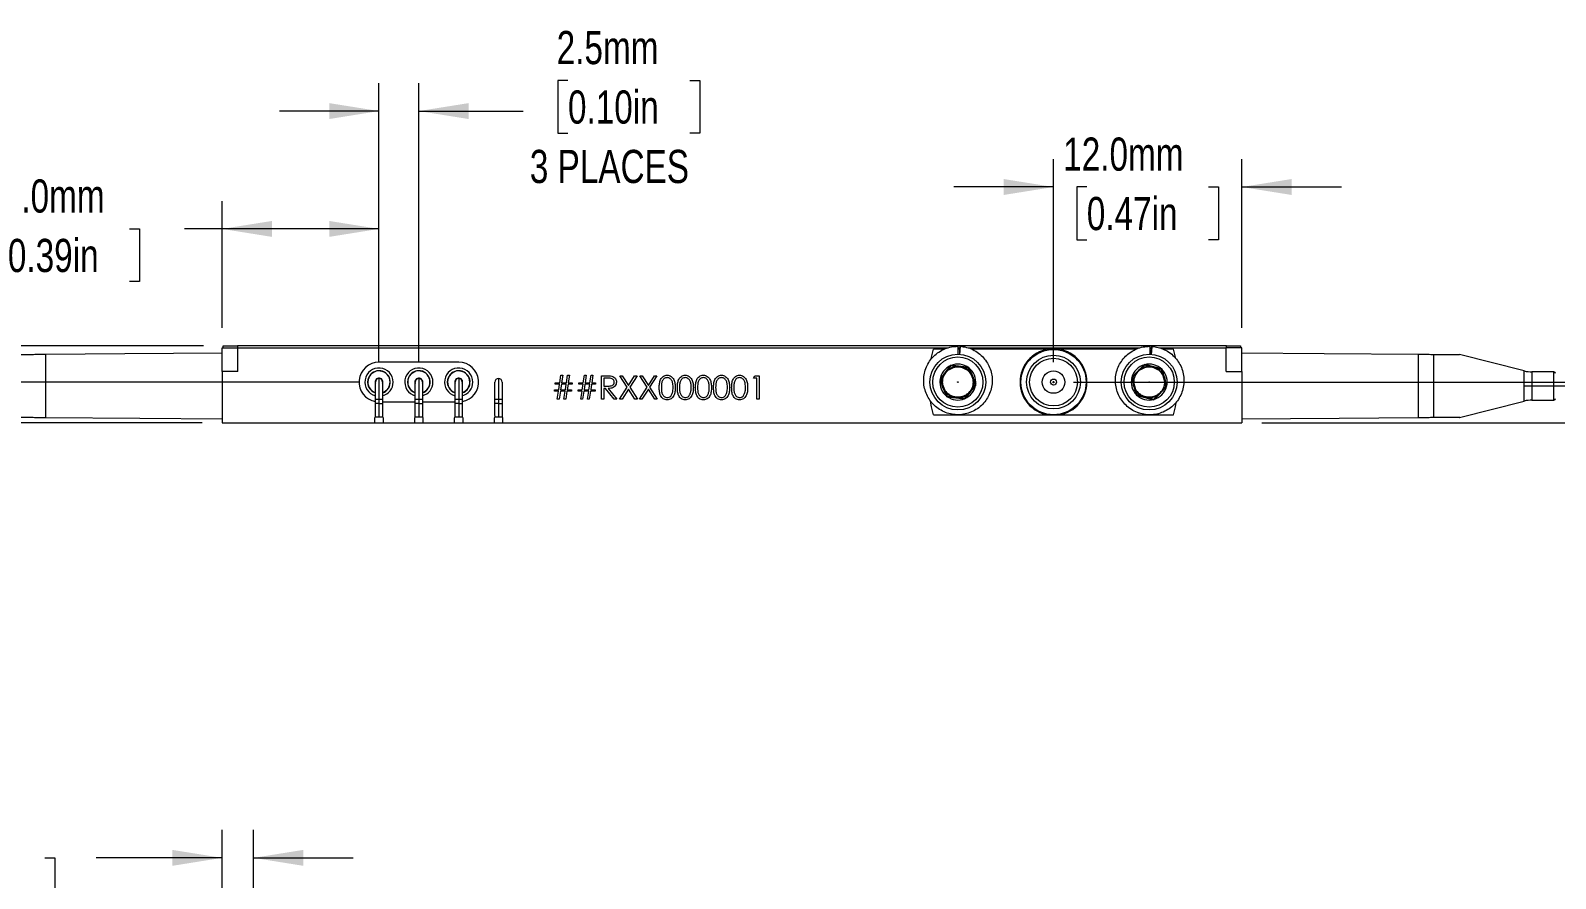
# Model space of a CAD drawing. Header units: millimetres. Extents: x 2 to 278, y 1 to 215.
# Drawn here: x 51.9 to 149.1, y 79.4 to 133.5 of the extents above; entities that cross this region are included whole.
import ezdxf

# ---------------------------------------------------------------- set-up
doc = ezdxf.new("R2010")
doc.units = ezdxf.units.MM
doc.linetypes.add('CENTERX2', pattern=[20.32, 12.7, -2.54, 2.54, -2.54])
doc.styles.add('SLDTEXTSTYLE0', font='TXT', dxfattribs={"width": 0.75})
doc.dimstyles.new('SLDDIMSTYLE0', dxfattribs={"dimtxt": 2.116667, "dimasz": 3.175, "dimexe": 0, "dimexo": 0.0625, "dimgap": 0.529167, "dimtad": 0, "dimtih": 1, "dimtoh": 1, "dimdec": 1, "dimrnd": 1e-09, "dimzin": 4, "dimdsep": 46, "dimtxsty": 'SLDTEXTSTYLE0', "dimsah": 1, "dimcen": 0.09, "dimadec": 0, "dimazin": 1, "dimtfac": 1, "dimtdec": 1, "dimtofl": 0, "dimtmove": 0, "dimatfit": 3, "dimfxl": 1, "dimfrac": 2, "dimtolj": 1, "dimtzin": 12, "dimarcsym": 0})
doc.dimstyles.new('SLDDIMSTYLE1', dxfattribs={"dimtxt": 2.116667, "dimasz": 3.175, "dimexe": 0, "dimexo": 0.0625, "dimgap": 0.529167, "dimtad": 0, "dimtih": 1, "dimtoh": 1, "dimdec": 1, "dimrnd": 1e-09, "dimzin": 12, "dimdsep": 46, "dimtxsty": 'SLDTEXTSTYLE0', "dimsah": 1, "dimcen": 0.09, "dimadec": 0, "dimazin": 3, "dimtfac": 1, "dimtdec": 1, "dimtmove": 0, "dimatfit": 0, "dimfxl": 1, "dimfrac": 2, "dimtolj": 1, "dimtzin": 12, "dimarcsym": 0})
doc.dimstyles.new('SLDDIMSTYLE3', dxfattribs={"dimtxt": 2.116667, "dimasz": 3.175, "dimexe": 0, "dimexo": 0.0625, "dimgap": 0.529167, "dimtad": 0, "dimtih": 1, "dimtoh": 1, "dimdec": 1, "dimrnd": 1e-09, "dimzin": 4, "dimdsep": 46, "dimtxsty": 'SLDTEXTSTYLE0', "dimsah": 1, "dimcen": 0.09, "dimadec": 0, "dimazin": 1, "dimtfac": 1, "dimtdec": 1, "dimtmove": 0, "dimatfit": 0, "dimfxl": 1, "dimfrac": 2, "dimtolj": 1, "dimtzin": 12, "dimarcsym": 0})

# ---------------------------------------------------------------- blocks, each defined once
blk = doc.blocks.new('_D_5')
at = {"color": 7, "linetype": 'Continuous', "lineweight": 18}
for p, q in [((184.546, 110.856), (184.546, 117.206)), ((177.816, 110.856), (186.324, 110.856)), ((130.416, 108.506), (186.324, 108.506)), ((184.546, 92.505), (184.546, 108.506)), ((192.077, 94.457), (191.433, 94.457)), ((191.433, 94.457), (191.433, 91.094)), ((199.834, 94.457), (200.478, 94.457)), ((200.478, 94.457), (200.478, 91.094)), ((188.356, 92.505), (184.546, 92.505)), ((191.433, 91.094), (192.077, 91.094)), ((200.478, 91.094), (199.834, 91.094))]:
    blk.add_line(p, q, dxfattribs=at)
for points in [[(184.546, 110.856), (185.054, 114.031), (184.038, 114.031)], [(184.546, 108.506), (184.038, 105.331), (185.054, 105.331)]]:
    blk.add_solid(points, dxfattribs=at)
at = {"color": 7, "linetype": 'Continuous', "lineweight": 18, "char_height": 2.1167, "attachment_point": 1, "style": 'SLDTEXTSTYLE0'}
for s, insert in [('2.4mm', (191.355, 97.615)), ('0.09in', (192.077, 93.823)), ('2 PLACES', (189.644, 90.03))]:
    blk.add_mtext(s, dxfattribs=dict(at, insert=insert))
blk = doc.blocks.new('_D_6')
at = {"color": 7, "linetype": 'Continuous', "lineweight": 18}
for p, q in [((12.556, 122.227), (8.746, 122.227)), ((8.746, 122.227), (8.746, 113.413)), ((16.692, 122.227), (16.048, 122.227)), ((16.048, 122.227), (16.048, 118.864)), ((24.449, 122.227), (25.093, 122.227)), ((25.093, 122.227), (25.093, 118.864)), ((16.048, 118.864), (16.692, 118.864)), ((25.093, 118.864), (24.449, 118.864)), ((62.951, 113.413), (6.968, 113.413)), ((62.876, 108.506), (6.968, 108.506)), ((8.746, 108.506), (8.746, 102.156))]:
    blk.add_line(p, q, dxfattribs=at)
for points in [[(8.746, 113.413), (9.254, 116.588), (8.238, 116.588)], [(8.746, 108.506), (8.238, 105.331), (9.254, 105.331)]]:
    blk.add_solid(points, dxfattribs=at)
at = {"color": 7, "linetype": 'Continuous', "lineweight": 18, "char_height": 2.1167, "attachment_point": 1, "style": 'SLDTEXTSTYLE0'}
for s, insert in [('4.9mm', (15.971, 125.385)), ('0.19in', (16.692, 121.592))]:
    blk.add_mtext(s, dxfattribs=dict(at, insert=insert))
blk = doc.blocks.new('_D_7')
at = {"color": 7, "linetype": 'Continuous', "lineweight": 18}
for p, q in [((64.146, 114.556), (64.146, 122.655)), ((74.146, 112.376), (74.146, 122.655)), ((50.488, 120.877), (49.845, 120.877)), ((49.845, 120.877), (49.845, 117.514)), ((58.246, 120.877), (58.889, 120.877)), ((58.889, 120.877), (58.889, 117.514)), ((64.146, 120.877), (61.738, 120.877)), ((74.146, 120.877), (64.146, 120.877)), ((49.845, 117.514), (50.488, 117.514)), ((58.889, 117.514), (58.246, 117.514))]:
    blk.add_line(p, q, dxfattribs=at)
for points in [[(64.146, 120.877), (67.321, 120.369), (67.321, 121.385)], [(74.146, 120.877), (70.971, 121.385), (70.971, 120.369)]]:
    blk.add_solid(points, dxfattribs=at)
at = {"color": 7, "linetype": 'Continuous', "lineweight": 18, "char_height": 2.1167, "attachment_point": 1, "style": 'SLDTEXTSTYLE0'}
for s, insert in [('10.0mm', (48.985, 124.035)), ('0.39in', (50.488, 120.242))]:
    blk.add_mtext(s, dxfattribs=dict(at, insert=insert))
blk = doc.blocks.new('_D_8')
at = {"color": 7, "linetype": 'Continuous', "lineweight": 18}
for p, q in [((86.194, 130.347), (85.55, 130.347)), ((85.55, 130.347), (85.55, 126.984)), ((93.951, 130.347), (94.595, 130.347)), ((94.595, 130.347), (94.595, 126.984)), ((74.146, 112.376), (74.146, 130.173)), ((76.686, 112.376), (76.686, 130.173)), ((74.146, 128.395), (67.796, 128.395)), ((76.686, 128.395), (83.332, 128.395)), ((85.55, 126.984), (86.194, 126.984)), ((94.595, 126.984), (93.951, 126.984))]:
    blk.add_line(p, q, dxfattribs=at)
for points in [[(74.146, 128.395), (70.971, 128.903), (70.971, 127.887)], [(76.686, 128.395), (79.861, 127.887), (79.861, 128.903)]]:
    blk.add_solid(points, dxfattribs=at)
at = {"color": 7, "linetype": 'Continuous', "lineweight": 18, "char_height": 2.1167, "attachment_point": 1, "style": 'SLDTEXTSTYLE0'}
for s, insert in [('2.5mm', (85.472, 133.505)), ('0.10in', (86.194, 129.712)), ('3 PLACES', (83.761, 125.92))]:
    blk.add_mtext(s, dxfattribs=dict(at, insert=insert))
blk = doc.blocks.new('_D_9')
at = {"color": 7, "linetype": 'Continuous', "lineweight": 18}
for p, q in [((117.146, 112.376), (117.146, 125.329)), ((129.146, 114.556), (129.146, 125.329)), ((117.146, 123.551), (110.796, 123.551)), ((119.268, 123.551), (118.624, 123.551)), ((118.624, 123.551), (118.624, 120.187)), ((127.025, 123.551), (127.669, 123.551)), ((127.669, 123.551), (127.669, 120.187)), ((129.146, 123.551), (135.496, 123.551)), ((118.624, 120.187), (119.268, 120.187)), ((127.669, 120.187), (127.025, 120.187))]:
    blk.add_line(p, q, dxfattribs=at)
for points in [[(117.146, 123.551), (113.971, 124.059), (113.971, 123.043)], [(129.146, 123.551), (132.321, 123.043), (132.321, 124.059)]]:
    blk.add_solid(points, dxfattribs=at)
at = {"color": 7, "linetype": 'Continuous', "lineweight": 18, "char_height": 2.1167, "attachment_point": 1, "style": 'SLDTEXTSTYLE0'}
for s, insert in [('12.0mm', (117.765, 126.708)), ('0.47in', (119.268, 122.916))]:
    blk.add_mtext(s, dxfattribs=dict(at, insert=insert))
blk = doc.blocks.new('_D_10')
at = {"color": 7, "linetype": 'Continuous', "lineweight": 18}
for p, q in [((38.605, 111.106), (38.605, 117.456)), ((72.876, 111.106), (36.827, 111.106)), ((62.876, 108.506), (36.827, 108.506)), ((38.605, 98.505), (38.605, 108.506)), ((23.317, 100.457), (22.674, 100.457)), ((22.674, 100.457), (22.674, 97.094)), ((31.075, 100.457), (31.718, 100.457)), ((31.718, 100.457), (31.718, 97.094)), ((34.795, 98.505), (38.605, 98.505)), ((22.674, 97.094), (23.317, 97.094)), ((31.718, 97.094), (31.075, 97.094))]:
    blk.add_line(p, q, dxfattribs=at)
for points in [[(38.605, 111.106), (39.113, 114.281), (38.097, 114.281)], [(38.605, 108.506), (38.097, 105.331), (39.113, 105.331)]]:
    blk.add_solid(points, dxfattribs=at)
at = {"color": 7, "linetype": 'Continuous', "lineweight": 18, "char_height": 2.1167, "attachment_point": 1, "style": 'SLDTEXTSTYLE0'}
for s, insert in [('2.6mm', (22.596, 103.615)), ('0.10in', (23.317, 99.823)), ('4 PLACES', (20.885, 96.03))]:
    blk.add_mtext(s, dxfattribs=dict(at, insert=insert))
blk = doc.blocks.new('_D_11')
at = {"color": 7, "linetype": 'Continuous', "lineweight": 18}
for p, q in [((200.356, 121.554), (196.546, 121.554)), ((196.546, 121.554), (196.546, 111.106)), ((204.492, 121.554), (203.848, 121.554)), ((203.848, 121.554), (203.848, 118.191)), ((212.249, 121.554), (212.893, 121.554)), ((212.893, 121.554), (212.893, 118.191)), ((203.848, 118.191), (204.492, 118.191)), ((212.893, 118.191), (212.249, 118.191)), ((118.416, 111.106), (198.324, 111.106)), ((130.416, 108.506), (198.324, 108.506)), ((196.546, 108.506), (196.546, 102.156))]:
    blk.add_line(p, q, dxfattribs=at)
for points in [[(196.546, 111.106), (197.054, 114.281), (196.038, 114.281)], [(196.546, 108.506), (196.038, 105.331), (197.054, 105.331)]]:
    blk.add_solid(points, dxfattribs=at)
at = {"color": 7, "linetype": 'Continuous', "lineweight": 18, "char_height": 2.1167, "attachment_point": 1, "style": 'SLDTEXTSTYLE0'}
for s, insert in [('2.6mm', (203.771, 124.712)), ('0.10in', (204.492, 120.919))]:
    blk.add_mtext(s, dxfattribs=dict(at, insert=insert))
blk = doc.blocks.new('_D_12')
at = {"color": 7, "linetype": 'Continuous', "lineweight": 18}
for p, q in [((64.146, 62.678), (64.146, 82.531)), ((66.146, 62.837), (66.146, 82.531)), ((45.076, 80.753), (44.433, 80.753)), ((44.433, 80.753), (44.433, 77.389)), ((52.834, 80.753), (53.477, 80.753)), ((53.477, 80.753), (53.477, 77.389)), ((64.146, 80.753), (56.111, 80.753)), ((66.146, 80.753), (72.496, 80.753)), ((44.433, 77.389), (45.076, 77.389)), ((53.477, 77.389), (52.834, 77.389))]:
    blk.add_line(p, q, dxfattribs=at)
for points in [[(64.146, 80.753), (60.971, 81.261), (60.971, 80.245)], [(66.146, 80.753), (69.321, 80.245), (69.321, 81.261)]]:
    blk.add_solid(points, dxfattribs=at)
at = {"color": 7, "linetype": 'Continuous', "lineweight": 18, "char_height": 2.1167, "attachment_point": 1, "style": 'SLDTEXTSTYLE0'}
for s, insert in [('2.0mm', (44.355, 83.91)), ('0.08in', (45.076, 80.118))]:
    blk.add_mtext(s, dxfattribs=dict(at, insert=insert))

msp = doc.modelspace()

# ---------------------------------------------------------------- linework, layer by layer
at = {"color": 7, "linetype": 'Continuous', "lineweight": 18}
for p, q in [((52.878, 112.882), (52.878, 108.829)), ((64.146, 113.286), (65.146, 113.286)), ((64.146, 111.786), (64.146, 113.286)), ((64.221, 113.286), (64.221, 113.413)), ((64.221, 113.413), (65.121, 113.413)), ((65.121, 113.413), (65.121, 113.286)), ((128.171, 113.413), (65.121, 113.413)), ((65.146, 111.786), (65.146, 113.286)), ((65.146, 113.286), (110.414, 113.286)), ((68.356, 113.419), (68.356, 113.413)), ((71.779, 113.419), (71.779, 113.413)), ((110.22, 113.206), (109.5, 113.206)), ((111.053, 113.391), (111.053, 112.856)), ((111.053, 113.286), (111.184, 113.286)), ((111.179, 113.206), (111.053, 113.206)), ((111.19, 113.387), (111.156, 112.854)), ((111.19, 113.387), (111.19, 113.387)), ((111.698, 113.286), (122.649, 113.286)), ((116.784, 113.206), (111.917, 113.206)), ((117.509, 113.206), (116.784, 113.206)), ((122.454, 113.206), (117.509, 113.206)), ((123.277, 113.387), (123.277, 112.869)), ((123.277, 113.286), (123.408, 113.286)), ((123.403, 113.206), (123.277, 113.206)), ((123.414, 113.383), (123.38, 112.854)), ((123.902, 113.296), (123.902, 113.296)), ((123.91, 113.286), (128.146, 113.286)), ((124.793, 113.206), (124.129, 113.206)), ((124.837, 113.419), (124.837, 113.413)), ((128.146, 111.786), (128.146, 113.286)), ((129.146, 113.286), (128.146, 113.286)), ((128.171, 113.286), (128.171, 113.413)), ((128.171, 113.413), (129.071, 113.413)), ((129.071, 113.413), (129.071, 113.286)), ((129.146, 111.786), (129.146, 113.286)), ((140.415, 108.829), (140.415, 112.882)), ((141.363, 112.874), (141.363, 108.837)), ((147.155, 111.817), (143.036, 112.861)), ((79.226, 112.376), (74.146, 112.376)), ((64.146, 111.786), (64.146, 108.506)), ((65.146, 111.786), (64.146, 111.786)), ((73.918, 109.993), (73.918, 111.106)), ((73.948, 111.258), (73.967, 111.258)), ((73.967, 111.258), (73.967, 111.248)), ((73.967, 111.258), (73.976, 111.258)), ((74.146, 111.334), (74.146, 109.993)), ((74.317, 111.258), (74.325, 111.258)), ((74.325, 111.248), (74.325, 111.258)), ((74.325, 111.258), (74.345, 111.258)), ((74.375, 111.106), (74.375, 109.993)), ((76.458, 109.993), (76.458, 111.106)), ((76.488, 111.258), (76.507, 111.258)), ((76.507, 111.258), (76.507, 111.248)), ((76.507, 111.258), (76.516, 111.258)), ((76.686, 111.334), (76.686, 109.993)), ((76.857, 111.258), (76.865, 111.258)), ((76.865, 111.248), (76.865, 111.258)), ((76.865, 111.258), (76.885, 111.258)), ((76.915, 111.106), (76.915, 109.993)), ((78.998, 109.993), (78.998, 111.106)), ((79.028, 111.258), (79.047, 111.258)), ((79.047, 111.258), (79.047, 111.248)), ((79.047, 111.258), (79.056, 111.258)), ((79.226, 111.334), (79.226, 109.993)), ((79.397, 111.258), (79.405, 111.258)), ((79.405, 111.248), (79.405, 111.258)), ((79.405, 111.258), (79.425, 111.258)), ((79.455, 111.106), (79.455, 109.993)), ((81.538, 109.993), (81.538, 111.106)), ((81.766, 111.334), (81.766, 109.993)), ((81.995, 111.106), (81.995, 109.993)), ((85.377, 111.063), (85.67, 111.063)), ((85.377, 110.967), (85.377, 111.063)), ((85.656, 110.967), (85.377, 110.967)), ((85.604, 110.621), (85.656, 110.967)), ((85.67, 111.063), (85.743, 111.544)), ((85.772, 110.967), (85.72, 110.621)), ((85.743, 111.544), (85.859, 111.544)), ((86.079, 110.967), (85.772, 110.967)), ((85.859, 111.544), (85.786, 111.063)), ((85.786, 111.063), (86.094, 111.063)), ((86.027, 110.621), (86.079, 110.967)), ((86.094, 111.063), (86.166, 111.544)), ((86.195, 110.967), (86.143, 110.621)), ((86.166, 111.544), (86.282, 111.544)), ((86.454, 110.967), (86.195, 110.967)), ((86.282, 111.544), (86.21, 111.063)), ((86.21, 111.063), (86.454, 111.063)), ((86.454, 111.063), (86.454, 110.967)), ((86.877, 111.063), (87.17, 111.063)), ((86.877, 110.967), (86.877, 111.063)), ((87.156, 110.967), (86.877, 110.967)), ((87.104, 110.621), (87.156, 110.967)), ((87.17, 111.063), (87.243, 111.544)), ((87.272, 110.967), (87.22, 110.621)), ((87.243, 111.544), (87.359, 111.544)), ((87.579, 110.967), (87.272, 110.967)), ((87.359, 111.544), (87.286, 111.063)), ((87.286, 111.063), (87.594, 111.063)), ((87.527, 110.621), (87.579, 110.967)), ((87.594, 111.063), (87.666, 111.544)), ((87.695, 110.967), (87.643, 110.621)), ((87.666, 111.544), (87.782, 111.544)), ((87.954, 110.967), (87.695, 110.967)), ((87.782, 111.544), (87.71, 111.063)), ((87.71, 111.063), (87.954, 111.063)), ((87.954, 111.063), (87.954, 110.967)), ((88.339, 111.506), (88.639, 111.506)), ((88.339, 110.006), (88.339, 111.506)), ((88.755, 111.352), (88.473, 111.352)), ((88.473, 111.352), (88.473, 110.852)), ((88.473, 110.852), (88.748, 110.85)), ((89.502, 111.506), (89.658, 111.506)), ((89.973, 110.771), (89.502, 111.506)), ((89.658, 111.506), (90.05, 110.892)), ((90.05, 110.892), (90.443, 111.506)), ((90.598, 111.506), (90.128, 110.771)), ((90.443, 111.506), (90.598, 111.506)), ((90.771, 111.506), (90.927, 111.506)), ((91.242, 110.771), (90.771, 111.506)), ((90.927, 111.506), (91.319, 110.892)), ((91.319, 110.892), (91.712, 111.506)), ((91.868, 111.506), (91.397, 110.771)), ((91.712, 111.506), (91.868, 111.506)), ((98.012, 111.352), (98.1, 111.506)), ((98.243, 111.352), (98.012, 111.352)), ((98.1, 111.506), (98.377, 111.506)), ((98.243, 110.006), (98.243, 111.352)), ((98.377, 111.506), (98.377, 110.006)), ((128.146, 111.786), (129.146, 111.786)), ((129.146, 111.786), (129.146, 108.506)), ((149.046, 111.756), (147.646, 111.756)), ((73.918, 109.826), (73.918, 109.993)), ((74.146, 109.993), (73.918, 109.993)), ((74.146, 109.993), (74.146, 109.745)), ((74.375, 109.993), (74.146, 109.993)), ((74.375, 109.993), (74.375, 109.826)), ((76.686, 109.993), (76.458, 109.993)), ((76.458, 109.826), (76.458, 109.993)), ((76.915, 109.993), (76.686, 109.993)), ((76.686, 109.993), (76.686, 109.745)), ((76.915, 109.993), (76.915, 109.826)), ((78.998, 109.826), (78.998, 109.993)), ((79.226, 109.993), (78.998, 109.993)), ((79.226, 109.993), (79.226, 109.745)), ((79.455, 109.993), (79.226, 109.993)), ((79.455, 109.993), (79.455, 109.826)), ((81.766, 109.993), (81.538, 109.993)), ((81.538, 109.826), (81.538, 109.993)), ((81.766, 109.993), (81.766, 109.745)), ((81.995, 109.993), (81.766, 109.993)), ((81.995, 109.993), (81.995, 109.826)), ((85.339, 110.621), (85.604, 110.621)), ((85.339, 110.525), (85.339, 110.621)), ((85.59, 110.525), (85.339, 110.525)), ((85.512, 110.006), (85.59, 110.525)), ((85.628, 110.006), (85.512, 110.006)), ((85.706, 110.525), (85.628, 110.006)), ((86.013, 110.525), (85.706, 110.525)), ((85.72, 110.621), (86.027, 110.621)), ((85.935, 110.006), (86.013, 110.525)), ((86.051, 110.006), (85.935, 110.006)), ((86.129, 110.525), (86.051, 110.006)), ((86.416, 110.525), (86.129, 110.525)), ((86.143, 110.621), (86.416, 110.621)), ((86.416, 110.621), (86.416, 110.525)), ((86.839, 110.621), (87.104, 110.621)), ((86.839, 110.525), (86.839, 110.621)), ((87.09, 110.525), (86.839, 110.525)), ((87.012, 110.006), (87.09, 110.525)), ((87.128, 110.006), (87.012, 110.006)), ((87.206, 110.525), (87.128, 110.006)), ((87.513, 110.525), (87.206, 110.525)), ((87.22, 110.621), (87.527, 110.621)), ((87.435, 110.006), (87.513, 110.525)), ((87.551, 110.006), (87.435, 110.006)), ((87.629, 110.525), (87.551, 110.006)), ((87.916, 110.525), (87.629, 110.525)), ((87.643, 110.621), (87.916, 110.621)), ((87.916, 110.621), (87.916, 110.525)), ((88.473, 110.006), (88.339, 110.006)), ((88.473, 110.698), (88.473, 110.006)), ((88.583, 110.698), (88.473, 110.698)), ((89.134, 110.006), (88.583, 110.698)), ((88.749, 110.698), (89.3, 110.006)), ((89.3, 110.006), (89.134, 110.006)), ((89.483, 110.006), (89.973, 110.771)), ((89.638, 110.006), (89.483, 110.006)), ((90.05, 110.649), (89.638, 110.006)), ((90.462, 110.006), (90.05, 110.649)), ((90.128, 110.771), (90.618, 110.006)), ((90.618, 110.006), (90.462, 110.006)), ((90.752, 110.006), (91.242, 110.771)), ((90.908, 110.006), (90.752, 110.006)), ((91.319, 110.649), (90.908, 110.006)), ((91.731, 110.006), (91.319, 110.649)), ((91.397, 110.771), (91.887, 110.006)), ((91.887, 110.006), (91.731, 110.006)), ((98.377, 110.006), (98.243, 110.006)), ((143.036, 108.85), (147.155, 109.894)), ((147.646, 109.956), (149.046, 109.956)), ((74.146, 109.745), (73.918, 109.745)), ((74.146, 109.745), (74.146, 108.861)), ((74.146, 109.745), (74.375, 109.745)), ((74.375, 109.836), (76.458, 109.836)), ((76.686, 109.745), (76.458, 109.745)), ((76.686, 109.745), (76.686, 108.86)), ((76.686, 109.745), (76.915, 109.745)), ((76.915, 109.836), (78.998, 109.836)), ((79.226, 109.745), (78.998, 109.745)), ((79.226, 109.745), (79.226, 108.86)), ((79.226, 109.745), (79.455, 109.745)), ((81.766, 109.745), (81.538, 109.745)), ((81.766, 109.745), (81.766, 108.86)), ((81.766, 109.745), (81.995, 109.745)), ((109.5, 109.006), (116.784, 109.006)), ((110.917, 109.027), (110.917, 109.027)), ((116.784, 109.006), (117.509, 109.006)), ((117.509, 109.006), (124.793, 109.006)), ((122.631, 109.12), (122.578, 109.144)), ((122.629, 109.116), (122.629, 109.116)), ((64.146, 108.506), (73.916, 108.506)), ((73.866, 108.811), (73.866, 108.556)), ((74.376, 108.861), (73.916, 108.861)), ((73.916, 108.506), (74.376, 108.506)), ((74.376, 108.506), (76.452, 108.506)), ((74.426, 108.556), (74.426, 108.811)), ((76.406, 108.81), (76.406, 108.555)), ((76.916, 108.86), (76.456, 108.86)), ((76.456, 108.505), (76.916, 108.505)), ((76.921, 108.506), (78.992, 108.506)), ((76.966, 108.555), (76.966, 108.81)), ((78.946, 108.81), (78.946, 108.555)), ((79.456, 108.86), (78.996, 108.86)), ((78.996, 108.505), (79.456, 108.505)), ((79.461, 108.506), (81.532, 108.506)), ((79.506, 108.555), (79.506, 108.81)), ((81.486, 108.81), (81.486, 108.555)), ((81.996, 108.86), (81.536, 108.86)), ((81.536, 108.505), (81.996, 108.505)), ((82.001, 108.506), (129.146, 108.506)), ((82.046, 108.555), (82.046, 108.81))]:
    msp.add_line(p, q, dxfattribs=at)
at = {"color": 7, "linetype": 'Continuous'}
for p, q in [((110.606, 112.163), (109.91, 111.253)), ((111.742, 112.016), (110.606, 112.163)), ((112.183, 110.958), (111.742, 112.016)), ((122.943, 112.21), (122.138, 111.395)), ((124.052, 111.921), (122.943, 112.21)), ((124.355, 110.816), (124.052, 111.921)), ((109.91, 111.253), (110.35, 110.196)), ((111.486, 110.048), (112.183, 110.958)), ((122.138, 111.395), (122.441, 110.29)), ((110.35, 110.196), (111.486, 110.048)), ((122.441, 110.29), (123.55, 110.001)), ((123.55, 110.001), (124.355, 110.816))]:
    msp.add_line(p, q, dxfattribs=at)
at = {"color": 8, "linetype": 'Continuous', "lineweight": 18}
for p, q in [((147.155, 109.894), (147.155, 111.817)), ((73.918, 111.106), (73.896, 111.106)), ((73.918, 111.106), (73.896, 111.106)), ((73.967, 111.248), (73.941, 111.248)), ((74.325, 111.248), (74.352, 111.248)), ((74.375, 111.106), (74.396, 111.106)), ((74.375, 111.106), (74.396, 111.106)), ((76.458, 111.106), (76.436, 111.106)), ((76.458, 111.105), (76.436, 111.105)), ((76.507, 111.248), (76.481, 111.248)), ((76.865, 111.248), (76.892, 111.248)), ((76.915, 111.106), (76.936, 111.106)), ((76.915, 111.105), (76.936, 111.105)), ((78.998, 111.106), (78.976, 111.106)), ((78.998, 111.105), (78.976, 111.105)), ((79.047, 111.248), (79.021, 111.248)), ((79.405, 111.248), (79.432, 111.248)), ((79.455, 111.106), (79.476, 111.106)), ((79.455, 111.105), (79.476, 111.105)), ((147.646, 111.756), (147.646, 109.956)), ((149.046, 109.956), (149.046, 111.756))]:
    msp.add_line(p, q, dxfattribs=at)
at = {"color": 7, "linetype": 'CENTERX2', "lineweight": 18}
msp.add_line((147.146, 110.856), (176.546, 110.856), dxfattribs=at)
at = {"color": 7, "linetype": 'Continuous', "lineweight": 18, "flags": 128}
for points in [[(52.878, 112.882), (57.936, 112.926), (64.146, 112.981)], [(109.356, 112.586), (109.376, 112.689), (109.5, 113.206)], [(111.156, 112.854), (111.163, 112.952), (111.19, 113.387)], [(116.784, 113.206), (116.786, 113.196), (116.788, 113.187), (116.789, 113.178), (116.79, 113.171), (116.791, 113.165), (116.792, 113.16), (116.793, 113.157), (116.793, 113.156)], [(117.5, 113.156), (117.5, 113.157), (117.501, 113.16), (117.502, 113.165), (117.503, 113.171), (117.504, 113.178), (117.505, 113.187), (117.507, 113.196), (117.509, 113.206)], [(123.381, 112.854), (123.386, 112.948), (123.414, 113.383)], [(123.414, 113.383), (123.414, 113.383), (123.414, 113.383)], [(124.922, 112.662), (124.917, 112.689), (124.793, 113.206)], [(129.146, 112.981), (134.4, 112.935), (140.415, 112.882)], [(109.5, 109.006), (109.376, 109.522), (109.312, 109.881)], [(116.784, 109.006), (116.786, 109.015), (116.788, 109.024), (116.789, 109.033), (116.79, 109.04), (116.791, 109.047), (116.792, 109.051), (116.793, 109.054), (116.793, 109.055)], [(117.5, 109.055), (117.5, 109.054), (117.501, 109.051), (117.502, 109.047), (117.503, 109.04), (117.504, 109.033), (117.505, 109.024), (117.507, 109.015), (117.509, 109.006)], [(124.793, 109.006), (124.917, 109.522), (124.968, 109.799)], [(64.146, 108.731), (58.893, 108.776), (52.878, 108.829)], [(140.415, 108.829), (135.356, 108.785), (129.146, 108.731)]]:
    msp.add_lwpolyline(points, dxfattribs=at)
at = {"color": 7, "linetype": 'Continuous', "lineweight": 18}
for centre, radius in [((111.046, 111.106), 1.778), ((117.146, 111.106), 2.081), ((117.146, 111.106), 1.715), ((123.246, 111.106), 1.778), ((111.046, 111.106), 1.6), ((117.146, 111.106), 1.524), ((117.146, 111.106), 0.715), ((123.246, 111.106), 1.6), ((111.046, 111.106), 0.0207), ((117.146, 111.106), 0.19), ((117.146, 111.106), 0.04), ((123.246, 111.106), 0.0207)]:
    msp.add_circle(centre, radius, dxfattribs=at)
at = {"color": 7, "linetype": 'CENTERX2'}
for centre in [(111.046, 111.106), (123.246, 111.106)]:
    msp.add_circle(centre, 0.992, dxfattribs=at)
at = {"color": 7, "linetype": 'Continuous', "lineweight": 18}
for centre, radius, start, end in [((117.146, 111.106), 2.131, 99.78486, 260.21514), ((117.146, 111.106), 2.131, 279.78486, 80.21514), ((74.146, 111.106), 1.27, 90, 259.63483), ((74.146, 111.106), 0.9, 0, 255.29224), ((74.146, 111.106), 0.71, 0, 251.22631), ((74.146, 111.106), 0.724, 288.40014, 157.47733), ((76.686, 111.106), 0.9, 0, 255.29224), ((76.686, 111.106), 0.71, 0, 251.22631), ((76.686, 111.106), 0.724, 288.40014, 157.47733), ((79.226, 111.106), 0.9, 0, 255.29224), ((79.226, 111.106), 0.71, 0, 251.22631), ((79.226, 111.106), 0.724, 288.40014, 157.47733), ((79.226, 111.106), 1.27, 280.36517, 90), ((111.046, 111.106), 1.146, 112.58802, 172.58802), ((111.046, 111.106), 1.146, 52.58802, 112.58802), ((111.046, 111.106), 1.146, 352.58802, 52.58802), ((123.246, 111.106), 1.146, 105.35359, 165.35359), ((123.246, 111.106), 1.146, 45.35359, 105.35359), ((123.246, 111.106), 1.146, 345.35359, 45.35359), ((147.646, 113.756), 2, 255.77758, 270), ((74.146, 111.106), 0.724, 157.47733, 251.59986), ((74.146, 111.106), 0.25, 157.47733, 203.93589), ((74.146, 111.106), 0.25, 336.06411, 157.47733), ((74.146, 111.106), 0.229, 90, 180), ((74.146, 111.106), 0.229, 0, 90), ((74.146, 111.106), 0.9, 284.70776, 0), ((74.146, 111.106), 0.71, 288.77369, 0), ((76.686, 111.106), 0.724, 157.47733, 251.59986), ((76.686, 111.106), 0.25, 157.47733, 203.93589), ((76.686, 111.106), 0.25, 336.06411, 157.47733), ((76.686, 111.106), 0.229, 90, 180), ((76.686, 111.106), 0.229, 0, 90), ((76.686, 111.106), 0.9, 284.70776, 0), ((76.686, 111.106), 0.71, 288.77369, 0), ((79.226, 111.106), 0.724, 157.47733, 251.59986), ((79.226, 111.106), 0.25, 157.47733, 203.93589), ((79.226, 111.106), 0.25, 336.06411, 157.47733), ((79.226, 111.106), 0.229, 90, 180), ((79.226, 111.106), 0.229, 0, 90), ((79.226, 111.106), 0.9, 284.70776, 0), ((79.226, 111.106), 0.71, 288.77369, 0), ((81.766, 111.106), 0.228, 90, 180), ((81.766, 111.106), 0.229, 0, 90), ((111.046, 111.106), 1.146, 172.58802, 232.58802), ((111.046, 111.106), 1.146, 292.58802, 352.58802), ((123.246, 111.106), 1.146, 165.35359, 225.35359), ((149.046, 111.656), 0.1, 0, 90), ((111.046, 111.106), 1.146, 232.58802, 292.58802), ((123.246, 111.106), 1.146, 225.35359, 285.35359), ((123.246, 111.106), 1.146, 285.35359, 345.35359), ((147.646, 107.956), 2, 90, 104.22242), ((149.046, 110.056), 0.1, 270, 0), ((73.916, 108.811), 0.05, 90, 180), ((73.916, 108.556), 0.05, 180, 270), ((74.376, 108.811), 0.05, 0, 90), ((74.376, 108.556), 0.05, 270, 0), ((76.456, 108.81), 0.05, 90, 180), ((76.456, 108.555), 0.05, 180, 270), ((76.916, 108.81), 0.05, 0, 90), ((76.916, 108.555), 0.05, 270, 0), ((78.996, 108.81), 0.05, 90, 180), ((78.996, 108.555), 0.05, 180, 270), ((79.456, 108.81), 0.05, 0, 90), ((79.456, 108.555), 0.05, 270, 0), ((81.536, 108.81), 0.05, 90, 180), ((81.536, 108.555), 0.05, 180, 270), ((81.996, 108.81), 0.05, 0, 90), ((81.996, 108.555), 0.05, 270, 0)]:
    msp.add_arc(centre, radius, start, end, dxfattribs=at)
for points, knots in [([(50.257, 112.859), (50.255, 112.859), (50.247, 112.859), (50.302, 112.86), (50.446, 112.861), (50.687, 112.863), (51.025, 112.866), (51.442, 112.87), (51.767, 112.873), (51.93, 112.874)], [0, 0, 0, 0, 0.02057, 0.096161, 0.214052, 0.366021, 0.522141, 0.760404, 1, 1, 1, 1]), ([(51.93, 112.874), (52.052, 112.875), (52.3, 112.877), (52.624, 112.88), (52.818, 112.882), (52.878, 112.882)], [0, 0, 0, 0, 0.4017051, 0.8153583, 1, 1, 1, 1]), ([(111.19, 113.387), (111.327, 113.371), (111.607, 113.338), (112.008, 113.186), (112.378, 112.962), (112.694, 112.669), (112.943, 112.328), (113.122, 111.948), (113.226, 111.537), (113.249, 111.105), (113.187, 110.677), (113.044, 110.276), (112.83, 109.915), (112.551, 109.598), (112.21, 109.337), (111.821, 109.147), (111.406, 109.037), (110.985, 109.01), (110.568, 109.063), (110.164, 109.196), (109.787, 109.409), (109.46, 109.692), (109.2, 110.026), (109.009, 110.4), (108.891, 110.806), (108.854, 111.236), (108.903, 111.666), (109.033, 112.073), (109.235, 112.442), (109.503, 112.766), (109.835, 113.037), (110.217, 113.24), (110.629, 113.368), (110.913, 113.384), (111.053, 113.391)], [0, 0, 0, 0, 0.030498, 0.062001, 0.093934, 0.125677, 0.156629, 0.186827, 0.218002, 0.249841, 0.281732, 0.313058, 0.343339, 0.374104, 0.405754, 0.4377, 0.469317, 0.50002, 0.530342, 0.561714, 0.593618, 0.625436, 0.656559, 0.686746, 0.717754, 0.749522, 0.781449, 0.812911, 0.843346, 0.873911, 0.905452, 0.937391, 0.969106, 1, 1, 1, 1]), ([(123.414, 113.383), (123.551, 113.366), (123.83, 113.333), (124.232, 113.182), (124.602, 112.958), (124.918, 112.665), (125.167, 112.323), (125.346, 111.943), (125.45, 111.532), (125.473, 111.101), (125.41, 110.673), (125.268, 110.272), (125.054, 109.91), (124.775, 109.594), (124.434, 109.333), (124.045, 109.142), (123.63, 109.033), (123.209, 109.006), (122.792, 109.059), (122.387, 109.192), (122.011, 109.405), (121.684, 109.687), (121.423, 110.021), (121.233, 110.395), (121.115, 110.802), (121.078, 111.231), (121.126, 111.662), (121.256, 112.068), (121.459, 112.437), (121.727, 112.762), (122.058, 113.033), (122.441, 113.235), (122.853, 113.363), (123.137, 113.379), (123.277, 113.387)], [0, 0, 0, 0, 0.0304983, 0.0620008, 0.0939342, 0.1256771, 0.1566286, 0.1868268, 0.2180021, 0.2498401, 0.2817315, 0.3130581, 0.343339, 0.3741042, 0.4057543, 0.4376996, 0.4693168, 0.5000199, 0.530342, 0.5617137, 0.5936175, 0.6254358, 0.6565593, 0.6867463, 0.717754, 0.7495227, 0.7814485, 0.8129113, 0.8433464, 0.8739111, 0.9054517, 0.9373908, 0.969106, 1, 1, 1, 1]), ([(140.415, 112.882), (140.546, 112.881), (140.811, 112.879), (141.128, 112.876), (141.308, 112.874), (141.363, 112.874)], [0, 0, 0, 0, 0.402055, 0.815365, 1, 1, 1, 1]), ([(141.363, 112.874), (141.653, 112.871), (142.138, 112.867), (142.661, 112.863), (142.922, 112.86), (143.032, 112.859), (143.035, 112.859), (143.036, 112.859)], [0, 0, 0, 0, 0.42833, 0.716971, 0.830334, 0.944854, 1, 1, 1, 1]), ([(110.606, 112.163), (110.559, 112.101), (110.462, 111.974), (110.282, 111.739), (110.089, 111.487), (109.965, 111.325), (109.91, 111.253)], [0, 0, 0, 0, 0.2164435, 0.440287, 0.7518798, 1, 1, 1, 1]), ([(111.742, 112.016), (111.665, 112.026), (111.506, 112.046), (111.213, 112.084), (110.897, 112.125), (110.696, 112.152), (110.606, 112.163)], [0, 0, 0, 0, 0.216443, 0.440288, 0.751882, 1, 1, 1, 1]), ([(112.183, 110.958), (112.161, 111.009), (112.093, 111.173), (111.968, 111.474), (111.838, 111.787), (111.768, 111.955), (111.742, 112.016)], [0, 0, 0, 0, 0.155224, 0.493287, 0.818905, 1, 1, 1, 1]), ([(122.943, 112.21), (122.888, 112.155), (122.776, 112.041), (122.568, 111.83), (122.344, 111.604), (122.201, 111.459), (122.138, 111.395)], [0, 0, 0, 0, 0.216441, 0.440289, 0.751882, 1, 1, 1, 1]), ([(124.052, 111.921), (123.976, 111.941), (123.821, 111.981), (123.535, 112.056), (123.227, 112.136), (123.03, 112.188), (122.943, 112.21)], [0, 0, 0, 0, 0.216443, 0.440288, 0.751882, 1, 1, 1, 1]), ([(124.355, 110.816), (124.34, 110.87), (124.293, 111.041), (124.207, 111.356), (124.117, 111.681), (124.069, 111.858), (124.052, 111.921)], [0, 0, 0, 0, 0.155224, 0.493292, 0.818909, 1, 1, 1, 1]), ([(88.639, 111.506), (88.703, 111.506), (88.816, 111.506), (88.929, 111.492), (88.979, 111.485)], [0, 0, 0, 0, 0.560239, 1, 1, 1, 1]), ([(88.748, 110.85), (88.793, 110.85), (88.882, 110.852), (88.994, 110.874), (89.069, 110.924), (89.129, 110.992), (89.139, 111.06), (89.146, 111.105)], [0, 0, 0, 0, 0.251138, 0.501128, 0.626474, 0.751853, 1, 1, 1, 1]), ([(89.281, 111.104), (89.277, 111.057), (89.269, 110.962), (89.195, 110.836), (89.072, 110.744), (88.916, 110.703), (88.805, 110.7), (88.749, 110.698)], [0, 0, 0, 0, 0.186612, 0.372974, 0.55941, 0.779355, 1, 1, 1, 1]), ([(89.146, 111.105), (89.145, 111.127), (89.142, 111.171), (89.112, 111.231), (89.069, 111.281), (88.996, 111.331), (88.885, 111.35), (88.798, 111.351), (88.755, 111.352)], [0, 0, 0, 0, 0.12501, 0.250027, 0.37507, 0.500104, 0.749498, 1, 1, 1, 1]), ([(88.979, 111.485), (89.026, 111.47), (89.12, 111.438), (89.219, 111.337), (89.274, 111.221), (89.279, 111.143), (89.281, 111.104)], [0, 0, 0, 0, 0.279792, 0.559492, 0.779626, 1, 1, 1, 1]), ([(92.012, 110.755), (92.014, 110.843), (92.018, 111.017), (92.072, 111.234), (92.165, 111.383), (92.262, 111.473), (92.382, 111.533), (92.469, 111.54), (92.513, 111.544)], [0, 0, 0, 0, 0.250524, 0.500166, 0.625273, 0.750198, 0.87511, 1, 1, 1, 1]), ([(92.518, 111.39), (92.483, 111.387), (92.415, 111.38), (92.323, 111.327), (92.251, 111.253), (92.184, 111.132), (92.151, 110.961), (92.148, 110.824), (92.146, 110.756)], [0, 0, 0, 0, 0.124875, 0.249888, 0.374725, 0.499783, 0.749493, 1, 1, 1, 1]), ([(92.513, 111.544), (92.557, 111.54), (92.646, 111.533), (92.807, 111.455), (92.95, 111.277), (93.024, 111.02), (93.029, 110.843), (93.031, 110.755)], [0, 0, 0, 0, 0.125169, 0.250336, 0.498863, 0.749017, 1, 1, 1, 1]), ([(92.896, 110.756), (92.894, 110.824), (92.89, 110.961), (92.842, 111.163), (92.742, 111.31), (92.621, 111.379), (92.552, 111.387), (92.518, 111.39)], [0, 0, 0, 0, 0.250925, 0.501307, 0.749644, 0.874909, 1, 1, 1, 1]), ([(93.166, 110.755), (93.168, 110.843), (93.172, 111.017), (93.225, 111.234), (93.318, 111.383), (93.416, 111.473), (93.536, 111.533), (93.623, 111.54), (93.667, 111.544)], [0, 0, 0, 0, 0.250524, 0.500166, 0.625273, 0.750198, 0.87511, 1, 1, 1, 1]), ([(93.672, 111.39), (93.637, 111.387), (93.568, 111.38), (93.477, 111.327), (93.404, 111.253), (93.338, 111.132), (93.304, 110.961), (93.302, 110.824), (93.3, 110.756)], [0, 0, 0, 0, 0.124875, 0.249888, 0.374725, 0.499783, 0.749493, 1, 1, 1, 1]), ([(93.667, 111.544), (93.711, 111.54), (93.8, 111.533), (93.961, 111.455), (94.104, 111.277), (94.177, 111.02), (94.182, 110.843), (94.185, 110.755)], [0, 0, 0, 0, 0.125169, 0.250336, 0.498863, 0.749017, 1, 1, 1, 1]), ([(94.05, 110.756), (94.048, 110.824), (94.044, 110.961), (93.996, 111.163), (93.896, 111.31), (93.775, 111.379), (93.706, 111.387), (93.672, 111.39)], [0, 0, 0, 0, 0.250925, 0.501307, 0.749644, 0.874908, 1, 1, 1, 1]), ([(94.319, 110.755), (94.321, 110.843), (94.325, 111.017), (94.379, 111.234), (94.472, 111.383), (94.57, 111.473), (94.689, 111.533), (94.777, 111.54), (94.821, 111.544)], [0, 0, 0, 0, 0.250524, 0.500166, 0.625273, 0.750198, 0.87511, 1, 1, 1, 1]), ([(94.826, 111.39), (94.791, 111.387), (94.722, 111.38), (94.631, 111.327), (94.558, 111.253), (94.492, 111.132), (94.458, 110.961), (94.455, 110.824), (94.454, 110.756)], [0, 0, 0, 0, 0.1248749, 0.2498876, 0.3747252, 0.4997833, 0.7494933, 1, 1, 1, 1]), ([(94.821, 111.544), (94.865, 111.54), (94.953, 111.533), (95.115, 111.455), (95.258, 111.277), (95.331, 111.02), (95.336, 110.843), (95.339, 110.755)], [0, 0, 0, 0, 0.125169, 0.250336, 0.498863, 0.749017, 1, 1, 1, 1]), ([(95.204, 110.756), (95.202, 110.824), (95.198, 110.961), (95.15, 111.163), (95.05, 111.31), (94.928, 111.379), (94.86, 111.387), (94.826, 111.39)], [0, 0, 0, 0, 0.2509252, 0.501307, 0.7496436, 0.8749084, 1, 1, 1, 1]), ([(95.473, 110.755), (95.475, 110.843), (95.479, 111.017), (95.533, 111.234), (95.626, 111.383), (95.724, 111.473), (95.843, 111.533), (95.931, 111.54), (95.975, 111.544)], [0, 0, 0, 0, 0.250524, 0.500166, 0.625273, 0.750198, 0.87511, 1, 1, 1, 1]), ([(95.979, 111.39), (95.945, 111.387), (95.876, 111.38), (95.785, 111.327), (95.712, 111.253), (95.646, 111.132), (95.612, 110.961), (95.609, 110.824), (95.608, 110.756)], [0, 0, 0, 0, 0.124875, 0.249888, 0.374725, 0.499783, 0.749493, 1, 1, 1, 1]), ([(95.975, 111.544), (96.019, 111.54), (96.107, 111.533), (96.268, 111.455), (96.412, 111.277), (96.485, 111.02), (96.49, 110.843), (96.493, 110.755)], [0, 0, 0, 0, 0.125169, 0.250336, 0.498863, 0.749017, 1, 1, 1, 1]), ([(96.358, 110.756), (96.356, 110.824), (96.352, 110.961), (96.304, 111.163), (96.204, 111.31), (96.082, 111.379), (96.014, 111.387), (95.979, 111.39)], [0, 0, 0, 0, 0.250925, 0.501307, 0.749644, 0.874908, 1, 1, 1, 1]), ([(96.627, 110.755), (96.629, 110.843), (96.633, 111.017), (96.687, 111.234), (96.78, 111.383), (96.877, 111.473), (96.997, 111.533), (97.085, 111.54), (97.129, 111.544)], [0, 0, 0, 0, 0.2505241, 0.5001663, 0.6252727, 0.7501981, 0.8751098, 1, 1, 1, 1]), ([(97.133, 111.39), (97.099, 111.387), (97.03, 111.38), (96.939, 111.327), (96.866, 111.253), (96.8, 111.132), (96.766, 110.961), (96.763, 110.824), (96.762, 110.756)], [0, 0, 0, 0, 0.124875, 0.249888, 0.374725, 0.499783, 0.749493, 1, 1, 1, 1]), ([(97.129, 111.544), (97.173, 111.54), (97.261, 111.533), (97.422, 111.455), (97.566, 111.277), (97.639, 111.02), (97.644, 110.843), (97.646, 110.755)], [0, 0, 0, 0, 0.125169, 0.250336, 0.498863, 0.749017, 1, 1, 1, 1]), ([(97.512, 110.756), (97.51, 110.824), (97.506, 110.961), (97.457, 111.163), (97.358, 111.31), (97.236, 111.379), (97.168, 111.387), (97.133, 111.39)], [0, 0, 0, 0, 0.250925, 0.501307, 0.749644, 0.874909, 1, 1, 1, 1]), ([(109.91, 111.253), (109.935, 111.193), (110.006, 111.024), (110.135, 110.712), (110.261, 110.411), (110.329, 110.247), (110.35, 110.196)], [0, 0, 0, 0, 0.181091, 0.50671, 0.844775, 1, 1, 1, 1]), ([(111.486, 110.048), (111.534, 110.11), (111.631, 110.237), (111.811, 110.472), (112.004, 110.725), (112.128, 110.886), (112.183, 110.958)], [0, 0, 0, 0, 0.216444, 0.440287, 0.751879, 1, 1, 1, 1]), ([(122.138, 111.395), (122.155, 111.332), (122.204, 111.156), (122.293, 110.83), (122.38, 110.515), (122.427, 110.344), (122.441, 110.29)], [0, 0, 0, 0, 0.181091, 0.506708, 0.84477, 1, 1, 1, 1]), ([(92.513, 109.967), (92.47, 109.971), (92.382, 109.978), (92.223, 110.056), (92.082, 110.235), (92.018, 110.493), (92.014, 110.667), (92.012, 110.755)], [0, 0, 0, 0, 0.125181, 0.250351, 0.49878, 0.748947, 1, 1, 1, 1]), ([(92.146, 110.756), (92.148, 110.687), (92.151, 110.55), (92.19, 110.346), (92.293, 110.201), (92.415, 110.132), (92.484, 110.125), (92.518, 110.121)], [0, 0, 0, 0, 0.2510793, 0.5013719, 0.7496273, 0.8748769, 1, 1, 1, 1]), ([(93.031, 110.755), (93.029, 110.667), (93.024, 110.491), (92.951, 110.233), (92.806, 110.056), (92.646, 109.978), (92.557, 109.971), (92.513, 109.967)], [0, 0, 0, 0, 0.251003, 0.501136, 0.749613, 0.874807, 1, 1, 1, 1]), ([(92.518, 110.121), (92.559, 110.126), (92.641, 110.136), (92.767, 110.222), (92.812, 110.319), (92.84, 110.378)], [0, 0, 0, 0, 0.280258, 0.56079, 1, 1, 1, 1]), ([(92.84, 110.378), (92.859, 110.448), (92.893, 110.571), (92.895, 110.699), (92.896, 110.756)], [0, 0, 0, 0, 0.559614, 1, 1, 1, 1]), ([(93.667, 109.967), (93.623, 109.971), (93.536, 109.978), (93.376, 110.056), (93.236, 110.235), (93.172, 110.493), (93.168, 110.667), (93.166, 110.755)], [0, 0, 0, 0, 0.12518, 0.250351, 0.49878, 0.748947, 1, 1, 1, 1]), ([(93.3, 110.756), (93.302, 110.687), (93.304, 110.55), (93.343, 110.346), (93.447, 110.201), (93.569, 110.132), (93.637, 110.125), (93.672, 110.121)], [0, 0, 0, 0, 0.2510793, 0.5013719, 0.7496274, 0.8748768, 1, 1, 1, 1]), ([(94.185, 110.755), (94.182, 110.667), (94.178, 110.491), (94.105, 110.233), (93.96, 110.056), (93.799, 109.978), (93.711, 109.971), (93.667, 109.967)], [0, 0, 0, 0, 0.251003, 0.501135, 0.749613, 0.874807, 1, 1, 1, 1]), ([(93.672, 110.121), (93.713, 110.126), (93.795, 110.136), (93.921, 110.222), (93.966, 110.319), (93.993, 110.378)], [0, 0, 0, 0, 0.280258, 0.56079, 1, 1, 1, 1]), ([(93.993, 110.378), (94.013, 110.448), (94.047, 110.571), (94.049, 110.699), (94.05, 110.756)], [0, 0, 0, 0, 0.559613, 1, 1, 1, 1]), ([(94.821, 109.967), (94.777, 109.971), (94.69, 109.978), (94.53, 110.056), (94.39, 110.235), (94.326, 110.493), (94.322, 110.667), (94.319, 110.755)], [0, 0, 0, 0, 0.12518, 0.250351, 0.49878, 0.748947, 1, 1, 1, 1]), ([(94.454, 110.756), (94.455, 110.687), (94.458, 110.55), (94.497, 110.346), (94.601, 110.201), (94.723, 110.132), (94.791, 110.125), (94.826, 110.121)], [0, 0, 0, 0, 0.251079, 0.501372, 0.749627, 0.874877, 1, 1, 1, 1]), ([(95.339, 110.755), (95.336, 110.667), (95.331, 110.491), (95.259, 110.233), (95.114, 110.056), (94.953, 109.978), (94.865, 109.971), (94.821, 109.967)], [0, 0, 0, 0, 0.251003, 0.501136, 0.749613, 0.874807, 1, 1, 1, 1]), ([(94.826, 110.121), (94.866, 110.126), (94.948, 110.136), (95.075, 110.222), (95.12, 110.319), (95.147, 110.378)], [0, 0, 0, 0, 0.2802581, 0.5607903, 1, 1, 1, 1]), ([(95.147, 110.378), (95.166, 110.448), (95.201, 110.571), (95.203, 110.699), (95.204, 110.756)], [0, 0, 0, 0, 0.559613, 1, 1, 1, 1]), ([(95.975, 109.967), (95.931, 109.971), (95.844, 109.978), (95.684, 110.056), (95.544, 110.235), (95.48, 110.493), (95.476, 110.667), (95.473, 110.755)], [0, 0, 0, 0, 0.12518, 0.250351, 0.49878, 0.748947, 1, 1, 1, 1]), ([(95.608, 110.756), (95.609, 110.687), (95.612, 110.55), (95.651, 110.346), (95.755, 110.201), (95.876, 110.132), (95.945, 110.125), (95.979, 110.121)], [0, 0, 0, 0, 0.251079, 0.501372, 0.749627, 0.874877, 1, 1, 1, 1]), ([(96.493, 110.755), (96.49, 110.667), (96.485, 110.491), (96.412, 110.233), (96.268, 110.056), (96.107, 109.978), (96.019, 109.971), (95.975, 109.967)], [0, 0, 0, 0, 0.251003, 0.501135, 0.749613, 0.874807, 1, 1, 1, 1]), ([(95.979, 110.121), (96.02, 110.126), (96.102, 110.136), (96.229, 110.222), (96.274, 110.319), (96.301, 110.378)], [0, 0, 0, 0, 0.280258, 0.56079, 1, 1, 1, 1]), ([(96.301, 110.378), (96.32, 110.448), (96.354, 110.571), (96.357, 110.699), (96.358, 110.756)], [0, 0, 0, 0, 0.5596135, 1, 1, 1, 1]), ([(97.129, 109.967), (97.085, 109.971), (96.997, 109.978), (96.838, 110.056), (96.698, 110.235), (96.634, 110.493), (96.629, 110.667), (96.627, 110.755)], [0, 0, 0, 0, 0.125181, 0.250351, 0.49878, 0.748947, 1, 1, 1, 1]), ([(96.762, 110.756), (96.763, 110.687), (96.766, 110.55), (96.805, 110.346), (96.909, 110.201), (97.03, 110.132), (97.099, 110.125), (97.133, 110.121)], [0, 0, 0, 0, 0.251079, 0.501372, 0.749627, 0.874877, 1, 1, 1, 1]), ([(97.646, 110.755), (97.644, 110.667), (97.639, 110.491), (97.566, 110.233), (97.422, 110.056), (97.261, 109.978), (97.173, 109.971), (97.129, 109.967)], [0, 0, 0, 0, 0.251003, 0.501136, 0.749613, 0.874807, 1, 1, 1, 1]), ([(97.133, 110.121), (97.174, 110.126), (97.256, 110.136), (97.383, 110.222), (97.428, 110.319), (97.455, 110.378)], [0, 0, 0, 0, 0.280258, 0.56079, 1, 1, 1, 1]), ([(97.455, 110.378), (97.474, 110.448), (97.508, 110.571), (97.511, 110.699), (97.512, 110.756)], [0, 0, 0, 0, 0.559614, 1, 1, 1, 1]), ([(110.35, 110.196), (110.428, 110.185), (110.586, 110.165), (110.88, 110.127), (111.195, 110.086), (111.397, 110.059), (111.486, 110.048)], [0, 0, 0, 0, 0.216444, 0.440289, 0.751882, 1, 1, 1, 1]), ([(122.441, 110.29), (122.517, 110.271), (122.672, 110.23), (122.958, 110.155), (123.266, 110.075), (123.463, 110.024), (123.55, 110.001)], [0, 0, 0, 0, 0.216443, 0.440287, 0.75188, 1, 1, 1, 1]), ([(123.55, 110.001), (123.605, 110.057), (123.717, 110.17), (123.925, 110.381), (124.149, 110.607), (124.292, 110.752), (124.355, 110.816)], [0, 0, 0, 0, 0.216445, 0.440288, 0.751881, 1, 1, 1, 1]), ([(73.918, 109.745), (73.918, 109.764), (73.918, 109.791), (73.918, 109.818), (73.918, 109.826)], [0, 0, 0, 0, 0.729371, 1, 1, 1, 1]), ([(73.922, 108.859), (73.922, 108.88), (73.921, 108.957), (73.919, 109.198), (73.918, 109.489), (73.918, 109.679), (73.918, 109.745)], [0, 0, 0, 0, 0.1289251, 0.4735589, 0.8185521, 1, 1, 1, 1]), ([(74.375, 109.745), (74.375, 109.621), (74.374, 109.373), (74.373, 109.057), (74.371, 108.922), (74.371, 108.861)], [0, 0, 0, 0, 0.3506, 0.701397, 1, 1, 1, 1]), ([(74.375, 109.826), (74.375, 109.818), (74.375, 109.808), (74.375, 109.783), (74.375, 109.764), (74.375, 109.747), (74.375, 109.745)], [0, 0, 0, 0, 0.270625, 0.39746, 0.904871, 1, 1, 1, 1]), ([(76.458, 109.745), (76.458, 109.764), (76.458, 109.791), (76.458, 109.818), (76.458, 109.826)], [0, 0, 0, 0, 0.729346, 1, 1, 1, 1]), ([(76.462, 108.858), (76.462, 108.879), (76.461, 108.957), (76.459, 109.198), (76.458, 109.489), (76.458, 109.679), (76.458, 109.745)], [0, 0, 0, 0, 0.128928, 0.47356, 0.818546, 1, 1, 1, 1]), ([(76.915, 109.745), (76.915, 109.621), (76.914, 109.373), (76.913, 109.057), (76.911, 108.922), (76.911, 108.86)], [0, 0, 0, 0, 0.350605, 0.701399, 1, 1, 1, 1]), ([(76.915, 109.826), (76.915, 109.818), (76.915, 109.808), (76.915, 109.783), (76.915, 109.763), (76.915, 109.747), (76.915, 109.745)], [0, 0, 0, 0, 0.27065, 0.397497, 0.904862, 1, 1, 1, 1]), ([(78.998, 109.745), (78.998, 109.764), (78.998, 109.791), (78.998, 109.818), (78.998, 109.826)], [0, 0, 0, 0, 0.729346, 1, 1, 1, 1]), ([(79.002, 108.86), (79.002, 108.881), (79.001, 108.957), (78.999, 109.198), (78.998, 109.489), (78.998, 109.679), (78.998, 109.745)], [0, 0, 0, 0, 0.125626, 0.471565, 0.817858, 1, 1, 1, 1]), ([(79.455, 109.745), (79.455, 109.621), (79.454, 109.373), (79.453, 109.057), (79.451, 108.922), (79.451, 108.86)], [0, 0, 0, 0, 0.350605, 0.701399, 1, 1, 1, 1]), ([(79.455, 109.826), (79.455, 109.818), (79.455, 109.808), (79.455, 109.783), (79.455, 109.763), (79.455, 109.747), (79.455, 109.745)], [0, 0, 0, 0, 0.27065, 0.397497, 0.904862, 1, 1, 1, 1]), ([(81.538, 109.745), (81.538, 109.764), (81.538, 109.791), (81.538, 109.818), (81.538, 109.826)], [0, 0, 0, 0, 0.729346, 1, 1, 1, 1]), ([(81.542, 108.858), (81.542, 108.879), (81.541, 108.957), (81.539, 109.198), (81.538, 109.489), (81.538, 109.679), (81.538, 109.745)], [0, 0, 0, 0, 0.128928, 0.47356, 0.818546, 1, 1, 1, 1]), ([(81.995, 109.745), (81.995, 109.621), (81.994, 109.373), (81.993, 109.057), (81.991, 108.922), (81.991, 108.86)], [0, 0, 0, 0, 0.350605, 0.701399, 1, 1, 1, 1]), ([(81.995, 109.826), (81.995, 109.818), (81.995, 109.808), (81.995, 109.783), (81.995, 109.763), (81.995, 109.747), (81.995, 109.745)], [0, 0, 0, 0, 0.27065, 0.397497, 0.904862, 1, 1, 1, 1]), ([(51.93, 108.837), (51.64, 108.84), (51.155, 108.844), (50.631, 108.849), (50.371, 108.851), (50.261, 108.852), (50.258, 108.852), (50.257, 108.852)], [0, 0, 0, 0, 0.4283289, 0.7169714, 0.8303307, 0.9448505, 1, 1, 1, 1]), ([(52.878, 108.829), (52.747, 108.83), (52.482, 108.832), (52.165, 108.835), (51.985, 108.837), (51.93, 108.837)], [0, 0, 0, 0, 0.402055, 0.815365, 1, 1, 1, 1]), ([(141.363, 108.837), (141.241, 108.836), (140.993, 108.834), (140.669, 108.831), (140.475, 108.829), (140.415, 108.829)], [0, 0, 0, 0, 0.401707, 0.815359, 1, 1, 1, 1]), ([(143.036, 108.852), (143.038, 108.852), (143.046, 108.852), (142.991, 108.851), (142.847, 108.85), (142.606, 108.848), (142.268, 108.845), (141.851, 108.841), (141.526, 108.839), (141.363, 108.837)], [0, 0, 0, 0, 0.020567, 0.096161, 0.21405, 0.366019, 0.522141, 0.760403, 1, 1, 1, 1])]:
    msp.add_open_spline(points, degree=3, knots=knots, dxfattribs=at)

# ---------------------------------------------------------------- dimensions: what is measured, and where the dimension line sits
dim = msp.add_linear_dim(base=(76.686, 128.395), p1=(74.146, 111.106), p2=(76.686, 111.106), text='<>\\P3 PLACES', dimstyle='SLDDIMSTYLE1', dxfattribs=at)
dim.commit()
dim.dimension.update_dxf_attribs({"geometry": '_D_8', "text_midpoint": (90.072, 128.395), "dimtype": 160})
for base, p1, p2, dimstyle, picture, middle in [((117.146, 123.551), (129.146, 113.286), (117.146, 111.106), 'SLDDIMSTYLE3', '_D_9', (123.146, 123.551)), ((74.146, 120.877), (64.146, 113.286), (74.146, 111.106), 'SLDDIMSTYLE0', '_D_7', (54.367, 120.877)), ((66.146, 80.753), (64.146, 61.408), (66.146, 61.567), 'SLDDIMSTYLE3', '_D_12', (48.955, 80.753))]:
    dim = msp.add_linear_dim(base=base, p1=p1, p2=p2, dimstyle=dimstyle, dxfattribs=at)
    dim.commit()
    dim.dimension.update_dxf_attribs({"geometry": picture, "text_midpoint": middle, "dimtype": 160})
for base, p1, p2, picture, middle in [((8.746, 113.413), (64.146, 108.506), (64.221, 113.413), '_D_6', (8.746, 122.227)), ((196.546, 108.506), (117.146, 111.106), (129.146, 108.506), '_D_11', (196.546, 121.554))]:
    dim = msp.add_linear_dim(base=base, p1=p1, p2=p2, angle=90, dimstyle='SLDDIMSTYLE1', dxfattribs=at)
    dim.commit()
    dim.dimension.update_dxf_attribs({"geometry": picture, "text_midpoint": middle, "dimtype": 160})
for base, p1, p2, text, picture, middle in [((38.605, 108.506), (74.146, 111.106), (64.146, 108.506), '<>\\P4 PLACES', '_D_10', (38.605, 98.505)), ((184.546417948, 110.855559734), (129.146417947, 108.505559734), (176.546417948, 110.855559734), '<>\\P2 PLACES', '_D_5', (184.546417948, 92.505359734))]:
    dim = msp.add_linear_dim(base=base, p1=p1, p2=p2, angle=90, text=text, dimstyle='SLDDIMSTYLE1', dxfattribs=at)
    dim.commit()
    dim.dimension.update_dxf_attribs({"geometry": picture, "text_midpoint": middle, "dimtype": 160})

doc.saveas('drawing.dxf')
